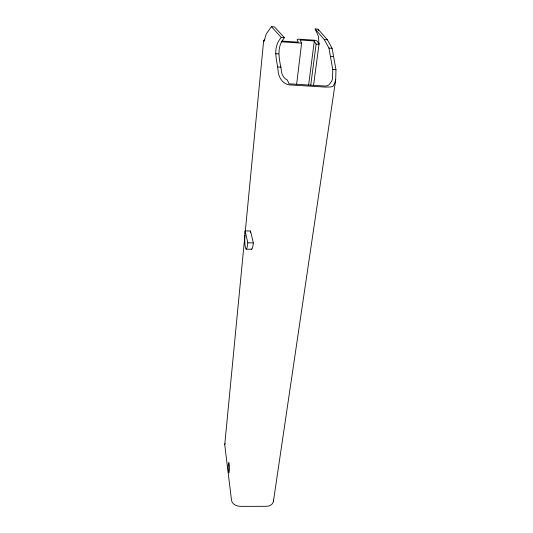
<?xml version="1.0" encoding="UTF-8"?>
<svg xmlns="http://www.w3.org/2000/svg" width="533" height="533" viewBox="0 0 533 533"><rect width="100%" height="100%" fill="white"/><g stroke="black" fill="none" stroke-linecap="round" stroke-linejoin="round"><path stroke-width="0.8" d="M313.511 85.566L319 44.339L318.401 36.264L315.15 28.949L318.094 29.222L327.402 39.795L332.092 48.303L335.977 69.716L335.677 79.923L273.382 501.646M315.15 28.949L324.257 39.582L328.961 48.09L332.765 69.517L332.539 78.624L331.786 81.149L328.908 84.874L326.982 85.806L324.897 86.033L289.079 83.834L287.334 80.07C283.27 78.191 281.284 73.601 281.191 69.31C279.219 58.377 276.221 47.064 284.462 37.696L274.415 26.857L271.444 26.65L266.24 33.959L264.035 41.407L263.655 40.595A2.965 0.773 5.8 0 1 264.868 40.008M273.436 500.027A8.222 6.163 9.9 0 1 266.134 506.317L240.276 506.35A8.235 6.216 7.3 0 1 231.482 500.041L224.739 444.735L244.914 235.213M245.073 233.554L263.655 40.595M296.615 84.407L301.631 43.16L300.052 39.995L314.157 40.948L316.122 44.139L310.706 85.38M308.554 85.473L314.33 40.961M335.677 79.923L334.624 83.454L332.892 86.506L330.853 86.939L325.436 87.086L289.492 84.887C283.476 84.287 279.485 78.551 278.319 73.014C277.52 60.476 271.577 48.456 281.271 37.483L284.462 37.696M246.199 249.158L251.649 249.277M247.812 242.775L253.335 242.901L250.51 231.016L245.127 230.882A12.426 1.692 -88.6 0 0 245.413 247.638A12.426 1.692 -88.6 0 0 247.812 242.775L245.127 230.882M332.765 69.517L335.977 69.716M277.853 66.971L281.131 67.178M275.321 53.7L278.532 53.906M328.961 48.09L332.092 48.303M330.5 56.431L333.651 56.638M324.257 39.582L327.402 39.795M281.904 41.054L298.327 42.16L297.154 39.788A2.912 0.746 6.3 0 1 299.633 39.209L313.904 40.175A2.912 0.74 6.6 0 1 317.202 41.154L318.554 43.526A2.945 0.76 6.7 0 1 319.314 43.606M281.717 41.814L301.631 43.16M316.122 44.139L319 44.339M271.444 26.65L281.271 37.483M318.094 29.222L318.734 30.667M224.739 444.735A2.172 1.512 5.4 0 1 225.286 443.663M253.335 242.901A12.412 1.772 -88.6 0 1 251.203 248.884M250.377 232.475A12.412 1.772 -88.6 0 1 250.51 231.016M228.297 465.056A5.143 0.58 89.4 0 0 228.877 472.798A5.143 0.58 89.4 0 0 229.303 465.102A5.143 0.58 89.4 0 0 228.297 465.056"/></g></svg>
